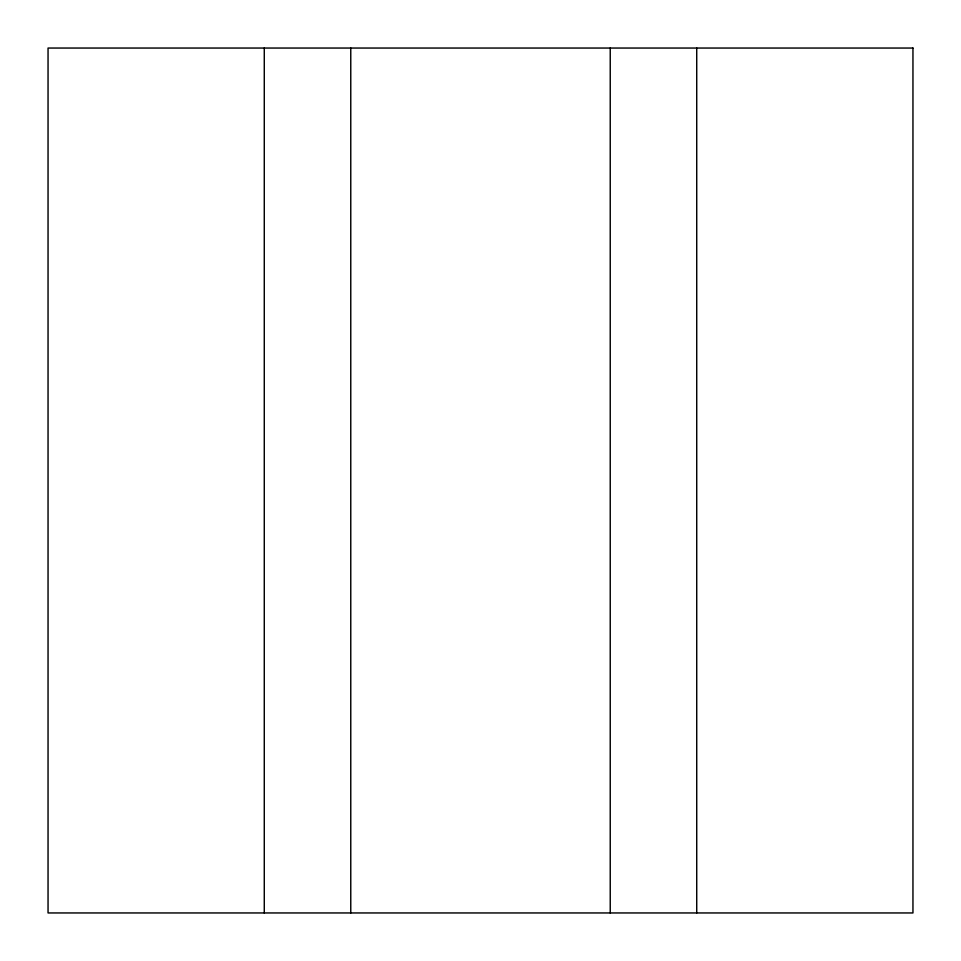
<?xml version="1.0" encoding="UTF-8"?>
<svg xmlns="http://www.w3.org/2000/svg" width="961" height="961" viewBox="0 0 961 961"><rect width="100%" height="100%" fill="white"/><g stroke="black" fill="none" stroke-linecap="round" stroke-linejoin="round"><path stroke-width="1.44" d="M696.725 48.05L696.725 912.95M610.235 48.05L610.235 912.95M350.765 48.05L350.765 912.95M264.275 48.05L264.275 912.95M912.95 48.05L48.05 48.05L48.05 912.95L912.95 912.95L912.95 48.05"/></g></svg>
